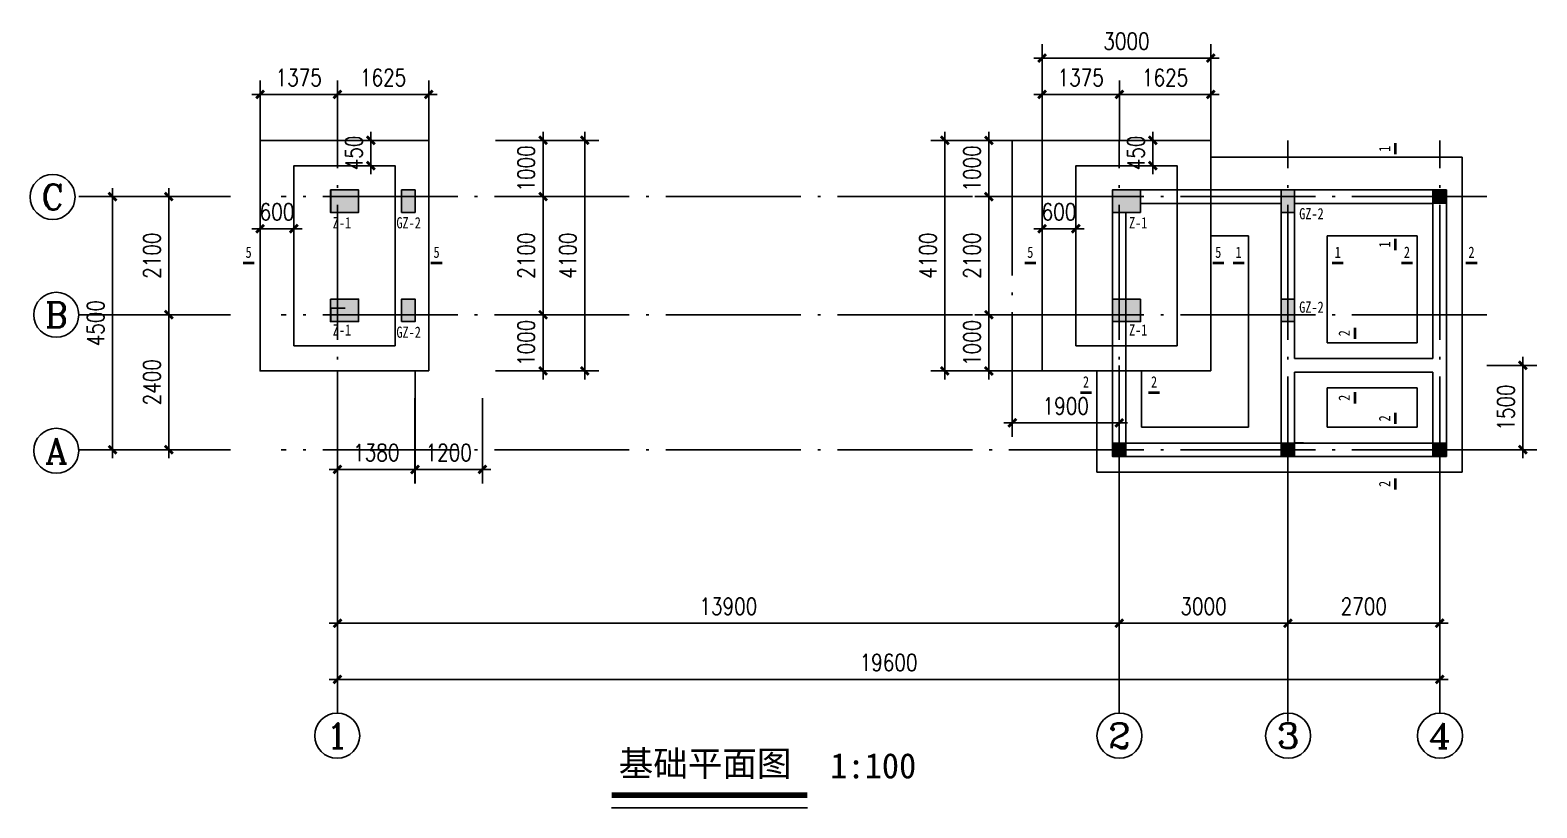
# Model space of a CAD drawing. Extents: x 79352 to 196427, y -253872 to -173208.
# Drawn here: x 79352 to 106144, y -188401 to -174576 of the extents above; entities that cross this region are included whole.
import ezdxf
from ezdxf.enums import TextEntityAlignment as Align

# ---------------------------------------------------------------- set-up
doc = ezdxf.new("R2010")
doc.units = 0
doc.header["$LTSCALE"] = 100
doc.header["$MEASUREMENT"] = 0
doc.header["$PDMODE"] = 34
doc.linetypes.add('ACAD_ISO04W100', pattern=[30.5, 24, -3, 0.5, -3])
doc.layers.get('0').update_dxf_attribs({"color": 1, "linetype": 'CONTINUOUS'})
doc.layers.get('DEFPOINTS').update_dxf_attribs({"linetype": 'CONTINUOUS'})
for name, color, linetype in [('2', 200, 'CONTINUOUS'), ('211', 2, 'CONTINUOUS'), ('A', 43, 'CONTINUOUS'), ('AXIS', 3, 'CONTINUOUS'), ('AXIS_TEXT', 7, 'CONTINUOUS'), ('DOTE', 252, 'ACAD_ISO04W100'), ('PUB_DIM', 9, 'CONTINUOUS'), ('PUB_TEXT', 7, 'CONTINUOUS'), ('WALL', 255, 'CONTINUOUS'), ('WINDOW', 142, 'CONTINUOUS'), ('柱', 2, 'CONTINUOUS')]:
    doc.layers.add(name, color=color, linetype=linetype)
doc.styles.add('COMPLEX', font='COMPLEX')
doc.styles.add('DIM_FONT', font='SIMPLEX', dxfattribs={"width": 0.8})
doc.styles.add('HEI', font='simhei.ttf', dxfattribs={"width": 0.8})
doc.dimstyles.new('DIMB', dxfattribs={"dimtxt": 300, "dimasz": 1, "dimexe": 250, "dimexo": 300, "dimgap": 150, "dimtad": 1, "dimdec": 0, "dimlfac": -1, "dimzin": 0, "dimtxsty": 'DIM_FONT', "dimblk": '_DIMX', "dimblk1": '_DIMX', "dimblk2": '_DIMX', "dimcen": 0.09, "dimse2": 1, "dimclrd": 256, "dimclre": 256, "dimclrt": 256, "dimazin": 3, "dimtfac": 5, "dimtdec": 0, "dimtix": 1, "dimtmove": 0, "dimatfit": 3, "dimtolj": 1, "dimtzin": 0})

# ---------------------------------------------------------------- blocks, each defined once
blk = doc.blocks.new('_AXISO')
blk.add_circle((0, 0), 0.5)
at = {"layer": 'AXIS_TEXT', "style": 'COMPLEX', "width": 1.041667}
blk.add_attdef('A', text='', height=0.56, dxfattribs=at).set_placement((-0.25, -0.28), (0.25, -0.28), align=Align.FIT)
blk = doc.blocks.new('_DIMX')
blk.add_line((-150, 0), (150, 0))
at = {"const_width": 50}
blk.add_lwpolyline([(-70, -70), (70, 70)], dxfattribs=at)
blk = doc.blocks.new('*D84')
at = {"linetype": 'BYBLOCK'}
for p, q in [((82617, -177535), (80567, -177535)), ((80817, -182034), (80817, -177536)), ((82617, -182035), (80567, -182035))]:
    blk.add_line(p, q, dxfattribs=at)
at = {"layer": 'DEFPOINTS', "color": 0, "linetype": 'BYBLOCK'}
for p in [(80817, -177535), (82617, -177535), (82617, -182035)]:
    blk.add_point(p, dxfattribs=at)
at = {"linetype": 'BYBLOCK'}
for p, rotation in [((80817, -177535), 90.00009587517272), ((80817, -182035), 270.0000958751727)]:
    blk.add_blockref('_DIMX', p, dxfattribs=dict(at, rotation=rotation))
at = {"linetype": 'BYBLOCK', "insert": (80517, -179785), "char_height": 300, "attachment_point": 5, "rotation": 90.0001, "style": 'DIM_FONT'}
blk.add_mtext('\\A1;4500', dxfattribs=at)
blk = doc.blocks.new('*D85')
at = {"linetype": 'BYBLOCK'}
for p, q in [((81817, -132742), (81817, -130344)), ((82817, -132743), (81567, -132743))]:
    blk.add_line(p, q, dxfattribs=at)
at = {"layer": 'DEFPOINTS', "color": 0, "linetype": 'BYBLOCK'}
for p in [(81817, -130343), (82817, -130343), (82817, -132743)]:
    blk.add_point(p, dxfattribs=at)
at = {"linetype": 'BYBLOCK'}
for p, rotation in [((81817, -130343), 90.00009340632796), ((81817, -132743), 270.0000934063279)]:
    blk.add_blockref('_DIMX', p, dxfattribs=dict(at, rotation=rotation))
at = {"linetype": 'BYBLOCK', "insert": (81517, -131543), "char_height": 300, "attachment_point": 5, "rotation": 90.0001, "style": 'DIM_FONT'}
blk.add_mtext('\\A1;2400', dxfattribs=at)
blk = doc.blocks.new('*D86')
at = {"linetype": 'BYBLOCK'}
for p, q in [((81817, -130342), (81817, -128244)), ((82817, -130343), (81567, -130343))]:
    blk.add_line(p, q, dxfattribs=at)
at = {"layer": 'DEFPOINTS', "color": 0, "linetype": 'BYBLOCK'}
for p in [(81817, -128243), (82817, -128243), (82817, -130343)]:
    blk.add_point(p, dxfattribs=at)
at = {"linetype": 'BYBLOCK'}
for p, rotation in [((81817, -128243), 90.00009340632776), ((81817, -130343), 270.0000934063278)]:
    blk.add_blockref('_DIMX', p, dxfattribs=dict(at, rotation=rotation))
at = {"linetype": 'BYBLOCK', "insert": (81517, -129293), "char_height": 300, "attachment_point": 5, "rotation": 90.0001, "style": 'DIM_FONT'}
blk.add_mtext('\\A1;2100', dxfattribs=at)
blk = doc.blocks.new('*D87')
at = {"linetype": 'BYBLOCK'}
for p, q in [((104417, -133827), (104417, -136077)), ((104416, -135827), (101718, -135827))]:
    blk.add_line(p, q, dxfattribs=at)
at = {"layer": 'DEFPOINTS', "color": 0, "linetype": 'BYBLOCK'}
for p in [(101717, -133827), (104417, -133827), (101717, -135827)]:
    blk.add_point(p, dxfattribs=at)
at = {"linetype": 'BYBLOCK', "rotation": 180}
blk.add_blockref('_DIMX', (101717, -135827), dxfattribs=at)
at = {"linetype": 'BYBLOCK'}
blk.add_blockref('_DIMX', (104417, -135827), dxfattribs=at)
at = {"linetype": 'BYBLOCK', "insert": (103067, -135527), "char_height": 300, "attachment_point": 5, "style": 'DIM_FONT'}
blk.add_mtext('\\A1;2700', dxfattribs=at)
blk = doc.blocks.new('*D88')
at = {"linetype": 'BYBLOCK'}
for p, q in [((101717, -133827), (101717, -136077)), ((101716, -135827), (98718, -135827))]:
    blk.add_line(p, q, dxfattribs=at)
at = {"layer": 'DEFPOINTS', "color": 0, "linetype": 'BYBLOCK'}
for p in [(98717, -133827), (101717, -133827), (98717, -135827)]:
    blk.add_point(p, dxfattribs=at)
at = {"linetype": 'BYBLOCK', "rotation": 180}
blk.add_blockref('_DIMX', (98717, -135827), dxfattribs=at)
at = {"linetype": 'BYBLOCK'}
blk.add_blockref('_DIMX', (101717, -135827), dxfattribs=at)
at = {"linetype": 'BYBLOCK', "insert": (100217, -135527), "char_height": 300, "attachment_point": 5, "style": 'DIM_FONT'}
blk.add_mtext('\\A1;3000', dxfattribs=at)
blk = doc.blocks.new('*D89')
at = {"linetype": 'BYBLOCK'}
for p, q in [((98717, -133827), (98717, -136077)), ((98716, -135827), (84818, -135827))]:
    blk.add_line(p, q, dxfattribs=at)
at = {"layer": 'DEFPOINTS', "color": 0, "linetype": 'BYBLOCK'}
for p in [(84817, -133827), (98717, -133827), (84817, -135827)]:
    blk.add_point(p, dxfattribs=at)
at = {"linetype": 'BYBLOCK', "rotation": 180}
blk.add_blockref('_DIMX', (84817, -135827), dxfattribs=at)
at = {"linetype": 'BYBLOCK'}
blk.add_blockref('_DIMX', (98717, -135827), dxfattribs=at)
at = {"linetype": 'BYBLOCK', "insert": (91767, -135527), "char_height": 300, "attachment_point": 5, "style": 'DIM_FONT'}
blk.add_mtext('\\A1;13900', dxfattribs=at)
blk = doc.blocks.new('*D90')
at = {"linetype": 'BYBLOCK'}
for p, q in [((84817, -183264), (84817, -186368)), ((104417, -183264), (104417, -186368)), ((104416, -186118), (84818, -186118))]:
    blk.add_line(p, q, dxfattribs=at)
at = {"layer": 'DEFPOINTS', "color": 0, "linetype": 'BYBLOCK'}
for p in [(84817, -183264), (104417, -183264), (84817, -186118)]:
    blk.add_point(p, dxfattribs=at)
at = {"linetype": 'BYBLOCK'}
for p, rotation in [((84817, -186118), 179.9999993645813), ((104417, -186118), 359.9999993645813)]:
    blk.add_blockref('_DIMX', p, dxfattribs=dict(at, rotation=rotation))
at = {"linetype": 'BYBLOCK', "insert": (94617, -185818), "char_height": 300, "attachment_point": 5, "rotation": 360, "style": 'DIM_FONT'}
blk.add_mtext('\\A1;19600', dxfattribs=at)
blk = doc.blocks.new('*D91')
at = {"linetype": 'BYBLOCK'}
for p, q in [((83441, -176535), (83441, -175469)), ((83442, -175719), (84815, -175719))]:
    blk.add_line(p, q, dxfattribs=at)
at = {"layer": 'DEFPOINTS', "color": 0, "linetype": 'BYBLOCK'}
for p in [(84816, -175719), (83441, -176535), (84816, -176536)]:
    blk.add_point(p, dxfattribs=at)
at = {"linetype": 'BYBLOCK', "rotation": 180}
blk.add_blockref('_DIMX', (83441, -175719), dxfattribs=at)
at = {"linetype": 'BYBLOCK'}
blk.add_blockref('_DIMX', (84816, -175719), dxfattribs=at)
at = {"linetype": 'BYBLOCK', "insert": (84128, -175419), "char_height": 300, "attachment_point": 5, "style": 'DIM_FONT'}
blk.add_mtext('\\A1;1375', dxfattribs=at)
blk = doc.blocks.new('*D92')
at = {"linetype": 'BYBLOCK'}
for p, q in [((84816, -176536), (84816, -175469)), ((86441, -176535), (86441, -175469)), ((84817, -175719), (86440, -175719))]:
    blk.add_line(p, q, dxfattribs=at)
at = {"layer": 'DEFPOINTS', "color": 0, "linetype": 'BYBLOCK'}
for p in [(86441, -175719), (84816, -176536), (86441, -176535)]:
    blk.add_point(p, dxfattribs=at)
at = {"linetype": 'BYBLOCK', "rotation": 180}
blk.add_blockref('_DIMX', (84816, -175719), dxfattribs=at)
at = {"linetype": 'BYBLOCK'}
blk.add_blockref('_DIMX', (86441, -175719), dxfattribs=at)
at = {"linetype": 'BYBLOCK', "insert": (85628, -175419), "char_height": 300, "attachment_point": 5, "style": 'DIM_FONT'}
blk.add_mtext('\\A1;1625', dxfattribs=at)
blk = doc.blocks.new('*D93')
at = {"linetype": 'BYBLOCK'}
for p, q in [((86441, -176535), (87539, -176535)), ((87289, -176534), (87289, -176533)), ((87289, -177535), (87289, -176535)), ((86441, -177535), (87539, -177535)), ((87289, -177536), (87289, -177537))]:
    blk.add_line(p, q, dxfattribs=at)
at = {"layer": 'DEFPOINTS', "color": 0, "linetype": 'BYBLOCK'}
for p in [(86441, -176535), (87289, -176535), (86441, -177535)]:
    blk.add_point(p, dxfattribs=at)
at = {"linetype": 'BYBLOCK'}
for p, rotation in [((87289, -176535), 270), ((87289, -177535), 90)]:
    blk.add_blockref('_DIMX', p, dxfattribs=dict(at, rotation=rotation))
at = {"linetype": 'BYBLOCK', "insert": (86989, -177035), "char_height": 300, "attachment_point": 5, "rotation": 90, "style": 'DIM_FONT'}
blk.add_mtext('\\A1;1000', dxfattribs=at)
blk = doc.blocks.new('*D94')
at = {"linetype": 'BYBLOCK'}
for p, q in [((86441, -177535), (87539, -177535)), ((87289, -177536), (87289, -179634)), ((86441, -179635), (87539, -179635))]:
    blk.add_line(p, q, dxfattribs=at)
at = {"layer": 'DEFPOINTS', "color": 0, "linetype": 'BYBLOCK'}
for p in [(86441, -177535), (86441, -179635), (87289, -179635)]:
    blk.add_point(p, dxfattribs=at)
at = {"linetype": 'BYBLOCK'}
for p, rotation in [((87289, -177535), 90), ((87289, -179635), 270)]:
    blk.add_blockref('_DIMX', p, dxfattribs=dict(at, rotation=rotation))
at = {"linetype": 'BYBLOCK', "insert": (86989, -178585), "char_height": 300, "attachment_point": 5, "rotation": 90, "style": 'DIM_FONT'}
blk.add_mtext('\\A1;2100', dxfattribs=at)
blk = doc.blocks.new('*D95')
at = {"linetype": 'BYBLOCK'}
for p, q in [((86441, -179635), (87539, -179635)), ((87289, -179634), (87289, -179633)), ((87289, -179635), (87289, -180635)), ((86441, -180635), (87539, -180635)), ((87289, -180636), (87289, -180637))]:
    blk.add_line(p, q, dxfattribs=at)
at = {"layer": 'DEFPOINTS', "color": 0, "linetype": 'BYBLOCK'}
for p in [(86441, -179635), (86441, -180635), (87289, -180635)]:
    blk.add_point(p, dxfattribs=at)
at = {"linetype": 'BYBLOCK'}
for p, rotation in [((87289, -179635), 270), ((87289, -180635), 90)]:
    blk.add_blockref('_DIMX', p, dxfattribs=dict(at, rotation=rotation))
at = {"linetype": 'BYBLOCK', "insert": (86989, -180135), "char_height": 300, "attachment_point": 5, "rotation": 90, "style": 'DIM_FONT'}
blk.add_mtext('\\A1;1000', dxfattribs=at)
blk = doc.blocks.new('*D96')
at = {"linetype": 'BYBLOCK'}
for p, q in [((86441, -176535), (88280, -176535)), ((88030, -180634), (88030, -176536)), ((86441, -180635), (88280, -180635))]:
    blk.add_line(p, q, dxfattribs=at)
at = {"layer": 'DEFPOINTS', "color": 0, "linetype": 'BYBLOCK'}
for p in [(86441, -176535), (88030, -176535), (86441, -180635)]:
    blk.add_point(p, dxfattribs=at)
at = {"linetype": 'BYBLOCK'}
for p, rotation in [((88030, -176535), 90), ((88030, -180635), 270)]:
    blk.add_blockref('_DIMX', p, dxfattribs=dict(at, rotation=rotation))
at = {"linetype": 'BYBLOCK', "insert": (87730, -178585), "char_height": 300, "attachment_point": 5, "rotation": 90, "style": 'DIM_FONT'}
blk.add_mtext('\\A1;4100', dxfattribs=at)
blk = doc.blocks.new('*D97')
at = {"linetype": 'BYBLOCK'}
for p, q in [((83441, -176535), (83441, -175469)), ((83442, -175719), (84815, -175719))]:
    blk.add_line(p, q, dxfattribs=at)
at = {"layer": 'DEFPOINTS', "color": 0, "linetype": 'BYBLOCK'}
for p in [(84816, -175719), (83441, -176535), (84816, -176536)]:
    blk.add_point(p, dxfattribs=at)
at = {"linetype": 'BYBLOCK', "rotation": 180}
blk.add_blockref('_DIMX', (83441, -175719), dxfattribs=at)
at = {"linetype": 'BYBLOCK'}
blk.add_blockref('_DIMX', (84816, -175719), dxfattribs=at)
at = {"linetype": 'BYBLOCK', "insert": (84128, -175419), "char_height": 300, "attachment_point": 5, "style": 'DIM_FONT'}
blk.add_mtext('\\A1;1375', dxfattribs=at)
blk = doc.blocks.new('*D98')
at = {"linetype": 'BYBLOCK'}
for p, q in [((84816, -176536), (84816, -175469)), ((86441, -176535), (86441, -175469)), ((84817, -175719), (86440, -175719))]:
    blk.add_line(p, q, dxfattribs=at)
at = {"layer": 'DEFPOINTS', "color": 0, "linetype": 'BYBLOCK'}
for p in [(86441, -175719), (84816, -176536), (86441, -176535)]:
    blk.add_point(p, dxfattribs=at)
at = {"linetype": 'BYBLOCK', "rotation": 180}
blk.add_blockref('_DIMX', (84816, -175719), dxfattribs=at)
at = {"linetype": 'BYBLOCK'}
blk.add_blockref('_DIMX', (86441, -175719), dxfattribs=at)
at = {"linetype": 'BYBLOCK', "insert": (85628, -175419), "char_height": 300, "attachment_point": 5, "style": 'DIM_FONT'}
blk.add_mtext('\\A1;1625', dxfattribs=at)
blk = doc.blocks.new('*D99')
at = {"linetype": 'BYBLOCK'}
for p, q in [((97347, -176535), (96150, -176535)), ((96400, -176534), (96400, -176533)), ((96400, -176535), (96400, -177535)), ((97347, -177535), (96150, -177535)), ((96400, -177536), (96400, -177537))]:
    blk.add_line(p, q, dxfattribs=at)
at = {"layer": 'DEFPOINTS', "color": 0, "linetype": 'BYBLOCK'}
for p in [(97347, -176535), (96400, -177535), (97347, -177535)]:
    blk.add_point(p, dxfattribs=at)
at = {"linetype": 'BYBLOCK'}
for p, rotation in [((96400, -176535), 270), ((96400, -177535), 90)]:
    blk.add_blockref('_DIMX', p, dxfattribs=dict(at, rotation=rotation))
at = {"linetype": 'BYBLOCK', "insert": (96100, -177035), "char_height": 300, "attachment_point": 5, "rotation": 90, "style": 'DIM_FONT'}
blk.add_mtext('\\A1;1000', dxfattribs=at)
blk = doc.blocks.new('*D100')
at = {"linetype": 'BYBLOCK'}
for p, q in [((97347, -177535), (96150, -177535)), ((96400, -177536), (96400, -179634)), ((97347, -179635), (96150, -179635))]:
    blk.add_line(p, q, dxfattribs=at)
at = {"layer": 'DEFPOINTS', "color": 0, "linetype": 'BYBLOCK'}
for p in [(97347, -177535), (96400, -179635), (97347, -179635)]:
    blk.add_point(p, dxfattribs=at)
at = {"linetype": 'BYBLOCK'}
for p, rotation in [((96400, -177535), 90), ((96400, -179635), 270)]:
    blk.add_blockref('_DIMX', p, dxfattribs=dict(at, rotation=rotation))
at = {"linetype": 'BYBLOCK', "insert": (96100, -178585), "char_height": 300, "attachment_point": 5, "rotation": 90, "style": 'DIM_FONT'}
blk.add_mtext('\\A1;2100', dxfattribs=at)
blk = doc.blocks.new('*D101')
at = {"linetype": 'BYBLOCK'}
for p, q in [((97347, -179635), (96150, -179635)), ((96400, -179634), (96400, -179633)), ((96400, -179635), (96400, -180635)), ((97347, -180635), (96150, -180635)), ((96400, -180636), (96400, -180637))]:
    blk.add_line(p, q, dxfattribs=at)
at = {"layer": 'DEFPOINTS', "color": 0, "linetype": 'BYBLOCK'}
for p in [(97347, -179635), (96400, -180635), (97347, -180635)]:
    blk.add_point(p, dxfattribs=at)
at = {"linetype": 'BYBLOCK'}
for p, rotation in [((96400, -179635), 270), ((96400, -180635), 90)]:
    blk.add_blockref('_DIMX', p, dxfattribs=dict(at, rotation=rotation))
at = {"linetype": 'BYBLOCK', "insert": (96100, -180135), "char_height": 300, "attachment_point": 5, "rotation": 90, "style": 'DIM_FONT'}
blk.add_mtext('\\A1;1000', dxfattribs=at)
blk = doc.blocks.new('*D102')
at = {"linetype": 'BYBLOCK'}
for p, q in [((97347, -176535), (95366, -176535)), ((95616, -176536), (95616, -180634)), ((97347, -180635), (95366, -180635))]:
    blk.add_line(p, q, dxfattribs=at)
at = {"layer": 'DEFPOINTS', "color": 0, "linetype": 'BYBLOCK'}
for p in [(97347, -176535), (95616, -180635), (97347, -180635)]:
    blk.add_point(p, dxfattribs=at)
at = {"linetype": 'BYBLOCK'}
for p, rotation in [((95616, -176535), 90), ((95616, -180635), 270)]:
    blk.add_blockref('_DIMX', p, dxfattribs=dict(at, rotation=rotation))
at = {"linetype": 'BYBLOCK', "insert": (95316, -178585), "char_height": 300, "attachment_point": 5, "rotation": 90, "style": 'DIM_FONT'}
blk.add_mtext('\\A1;4100', dxfattribs=at)
blk = doc.blocks.new('*D103')
at = {"linetype": 'BYBLOCK'}
for p, q in [((84817, -180635), (84817, -182636)), ((86197, -180635), (86197, -182636)), ((86196, -182386), (84818, -182386))]:
    blk.add_line(p, q, dxfattribs=at)
at = {"layer": 'DEFPOINTS', "color": 0, "linetype": 'BYBLOCK'}
for p in [(84817, -180635), (86197, -180635), (84817, -182386)]:
    blk.add_point(p, dxfattribs=at)
at = {"linetype": 'BYBLOCK', "rotation": 180}
blk.add_blockref('_DIMX', (84817, -182386), dxfattribs=at)
at = {"linetype": 'BYBLOCK'}
blk.add_blockref('_DIMX', (86197, -182386), dxfattribs=at)
at = {"linetype": 'BYBLOCK', "insert": (85507, -182086), "char_height": 300, "attachment_point": 5, "style": 'DIM_FONT'}
blk.add_mtext('\\A1;1380', dxfattribs=at)
blk = doc.blocks.new('*D104')
at = {"linetype": 'BYBLOCK'}
for p, q in [((86197, -179755), (86197, -181272)), ((87397, -179755), (87397, -181272)), ((86198, -181022), (87396, -181022))]:
    blk.add_line(p, q, dxfattribs=at)
at = {"layer": 'DEFPOINTS', "color": 0, "linetype": 'BYBLOCK'}
for p in [(86197, -179755), (87397, -179755), (87397, -181022)]:
    blk.add_point(p, dxfattribs=at)
at = {"linetype": 'BYBLOCK', "rotation": 180}
blk.add_blockref('_DIMX', (86197, -181022), dxfattribs=at)
at = {"linetype": 'BYBLOCK'}
blk.add_blockref('_DIMX', (87397, -181022), dxfattribs=at)
at = {"linetype": 'BYBLOCK', "insert": (86797, -180722), "char_height": 300, "attachment_point": 5, "style": 'DIM_FONT'}
blk.add_mtext('\\A1;1200', dxfattribs=at)
blk = doc.blocks.new('*D106')
at = {"linetype": 'BYBLOCK'}
for p, q in [((96817, -180535), (96817, -181807)), ((98717, -180535), (98717, -181807)), ((98716, -181557), (96818, -181557))]:
    blk.add_line(p, q, dxfattribs=at)
at = {"layer": 'DEFPOINTS', "color": 0, "linetype": 'BYBLOCK'}
for p in [(96817, -180535), (98717, -180535), (96817, -181557)]:
    blk.add_point(p, dxfattribs=at)
at = {"linetype": 'BYBLOCK', "rotation": 180}
blk.add_blockref('_DIMX', (96817, -181557), dxfattribs=at)
at = {"linetype": 'BYBLOCK'}
blk.add_blockref('_DIMX', (98717, -181557), dxfattribs=at)
at = {"linetype": 'BYBLOCK', "insert": (97767, -181257), "char_height": 300, "attachment_point": 5, "style": 'DIM_FONT'}
blk.add_mtext('\\A1;1900', dxfattribs=at)
blk = doc.blocks.new('*D107')
at = {"linetype": 'BYBLOCK'}
for p, q in [((105256, -180535), (106144, -180535)), ((105894, -182034), (105894, -180536)), ((105256, -182035), (106144, -182035))]:
    blk.add_line(p, q, dxfattribs=at)
at = {"layer": 'DEFPOINTS', "color": 0, "linetype": 'BYBLOCK'}
for p in [(105256, -180535), (105894, -180535), (105256, -182035)]:
    blk.add_point(p, dxfattribs=at)
at = {"linetype": 'BYBLOCK'}
for p, rotation in [((105894, -180535), 90), ((105894, -182035), 270)]:
    blk.add_blockref('_DIMX', p, dxfattribs=dict(at, rotation=rotation))
at = {"linetype": 'BYBLOCK', "insert": (105594, -181285), "char_height": 300, "attachment_point": 5, "rotation": 90, "style": 'DIM_FONT'}
blk.add_mtext('\\A1;1500', dxfattribs=at)
blk = doc.blocks.new('*D134')
at = {"linetype": 'BYBLOCK'}
for p, q in [((99315, -176534), (99315, -176533)), ((99315, -176985), (99315, -176535)), ((99747, -176985), (99065, -176985)), ((99315, -176986), (99315, -176987))]:
    blk.add_line(p, q, dxfattribs=at)
at = {"layer": 'DEFPOINTS', "color": 0, "linetype": 'BYBLOCK'}
for p in [(99315, -176535), (99747, -176535), (99747, -176985)]:
    blk.add_point(p, dxfattribs=at)
at = {"linetype": 'BYBLOCK'}
for p, rotation in [((99315, -176535), 270), ((99315, -176985), 90)]:
    blk.add_blockref('_DIMX', p, dxfattribs=dict(at, rotation=rotation))
at = {"linetype": 'BYBLOCK', "insert": (99015, -176760), "char_height": 300, "attachment_point": 5, "rotation": 90, "style": 'DIM_FONT'}
blk.add_mtext('\\A1;450', dxfattribs=at)
blk = doc.blocks.new('*D135')
at = {"linetype": 'BYBLOCK'}
for p, q in [((97947, -176985), (97947, -178356)), ((97346, -178106), (97345, -178106)), ((97947, -178106), (97347, -178106)), ((97948, -178106), (97949, -178106))]:
    blk.add_line(p, q, dxfattribs=at)
at = {"layer": 'DEFPOINTS', "color": 0, "linetype": 'BYBLOCK'}
for p in [(97347, -176985), (97947, -176985), (97347, -178106)]:
    blk.add_point(p, dxfattribs=at)
at = {"linetype": 'BYBLOCK'}
blk.add_blockref('_DIMX', (97347, -178106), dxfattribs=at)
at = {"linetype": 'BYBLOCK', "rotation": 180}
blk.add_blockref('_DIMX', (97947, -178106), dxfattribs=at)
at = {"linetype": 'BYBLOCK', "insert": (97647, -177806), "char_height": 300, "attachment_point": 5, "style": 'DIM_FONT'}
blk.add_mtext('\\A1;600', dxfattribs=at)
blk = doc.blocks.new('*D136')
at = {"linetype": 'BYBLOCK'}
for p, q in [((99315, -176534), (99315, -176533)), ((99315, -176985), (99315, -176535)), ((99747, -176985), (99065, -176985)), ((99315, -176986), (99315, -176987))]:
    blk.add_line(p, q, dxfattribs=at)
at = {"layer": 'DEFPOINTS', "color": 0, "linetype": 'BYBLOCK'}
for p in [(99315, -176535), (99747, -176535), (99747, -176985)]:
    blk.add_point(p, dxfattribs=at)
at = {"linetype": 'BYBLOCK'}
for p, rotation in [((99315, -176535), 270), ((99315, -176985), 90)]:
    blk.add_blockref('_DIMX', p, dxfattribs=dict(at, rotation=rotation))
at = {"linetype": 'BYBLOCK', "insert": (99015, -176760), "char_height": 300, "attachment_point": 5, "rotation": 90, "style": 'DIM_FONT'}
blk.add_mtext('\\A1;450', dxfattribs=at)
blk = doc.blocks.new('*D137')
at = {"linetype": 'BYBLOCK'}
for p, q in [((97947, -176985), (97947, -178356)), ((97346, -178106), (97345, -178106)), ((97947, -178106), (97347, -178106)), ((97948, -178106), (97949, -178106))]:
    blk.add_line(p, q, dxfattribs=at)
at = {"layer": 'DEFPOINTS', "color": 0, "linetype": 'BYBLOCK'}
for p in [(97347, -176985), (97947, -176985), (97347, -178106)]:
    blk.add_point(p, dxfattribs=at)
at = {"linetype": 'BYBLOCK'}
blk.add_blockref('_DIMX', (97347, -178106), dxfattribs=at)
at = {"linetype": 'BYBLOCK', "rotation": 180}
blk.add_blockref('_DIMX', (97947, -178106), dxfattribs=at)
at = {"linetype": 'BYBLOCK', "insert": (97647, -177806), "char_height": 300, "attachment_point": 5, "style": 'DIM_FONT'}
blk.add_mtext('\\A1;600', dxfattribs=at)
blk = doc.blocks.new('*D138')
at = {"linetype": 'BYBLOCK'}
for p, q in [((97347, -176535), (97347, -174822)), ((100347, -176535), (100347, -174822)), ((97348, -175072), (100346, -175072))]:
    blk.add_line(p, q, dxfattribs=at)
at = {"layer": 'DEFPOINTS', "color": 0, "linetype": 'BYBLOCK'}
for p in [(100347, -175072), (97347, -176535), (100347, -176535)]:
    blk.add_point(p, dxfattribs=at)
at = {"linetype": 'BYBLOCK', "rotation": 180}
blk.add_blockref('_DIMX', (97347, -175072), dxfattribs=at)
at = {"linetype": 'BYBLOCK'}
blk.add_blockref('_DIMX', (100347, -175072), dxfattribs=at)
at = {"linetype": 'BYBLOCK', "insert": (98847, -174772), "char_height": 300, "attachment_point": 5, "style": 'DIM_FONT'}
blk.add_mtext('\\A1;3000', dxfattribs=at)

msp = doc.modelspace()

# ---------------------------------------------------------------- linework, layer by layer
at = {"layer": '2'}
for points in [[(85191.1, -177815.4), (84691.1, -177815.4), (85191.1, -177415.4), (84691.1, -177415.4)], [(85957.1, -177415.4), (86197.1, -177415.4), (85957.1, -177815.4), (86197.1, -177815.4)], [(99096.8, -177815.4), (98596.8, -177815.4), (99096.8, -177415.4), (98596.8, -177415.4)], [(101836.6, -177814.5), (101596.6, -177814.5), (101836.6, -177414.5), (101596.6, -177414.5)], [(104296.8, -177415.4), (104536.8, -177415.4), (104296.8, -177654.9), (104536.8, -177654.9)], [(85191.1, -179755.4), (84691.1, -179755.4), (85191.1, -179355.4), (84691.1, -179355.4)], [(85957.1, -179355.4), (86197.1, -179355.4), (85957.1, -179755.4), (86197.1, -179755.4)], [(99096.6, -179755.4), (98596.6, -179755.4), (99096.6, -179355.4), (98596.6, -179355.4)], [(101836.6, -179755.4), (101596.6, -179755.4), (101836.6, -179355.4), (101596.6, -179355.4)], [(98596.8, -181915.5), (98836.8, -181915.5), (98596.8, -182155), (98836.8, -182155)], [(101596.6, -181915.5), (101836.6, -181915.5), (101596.6, -182155), (101836.6, -182155)], [(104296.8, -181915.5), (104536.8, -181915.5), (104296.8, -182155), (104536.8, -182155)]]:
    msp.add_solid(points, dxfattribs=at)
at = {"layer": 'DOTE'}
for p, q in [((84816.8, -183131.5), (84816.8, -176536.3)), ((96816.4, -176537.2), (96816.8, -181252.9)), ((98716.8, -183131.5), (98716.8, -176536.3)), ((101716.8, -183131.5), (101716.8, -176535.4)), ((104416.8, -183131.5), (104416.8, -176535.4)), ((105256.1, -177535), (83817, -177535)), ((105256.1, -179635), (83817, -179635)), ((105256.1, -182035), (83817, -182035))]:
    msp.add_line(p, q, dxfattribs=at)
at = {"layer": 'PUB_DIM'}
for p, q in [((80217, -177535.4), (82917, -177535.4)), ((80217, -179635.4), (82917, -179635.4)), ((80216.7, -182035.5), (82916.8, -182035.5)), ((84816.8, -186718.5), (84816.8, -183118.5)), ((98716.8, -186718.5), (98716.8, -183118.5)), ((104416.8, -186718.5), (104416.8, -183118.5)), ((101716.8, -186864.1), (101716.8, -183264.1))]:
    msp.add_line(p, q, dxfattribs=at)
at = {"layer": 'PUB_TEXT', "const_width": 105}
msp.add_lwpolyline([(89691.7, -188176.3), (93172.2, -188176.3)], dxfattribs=at)
at = {"layer": 'PUB_TEXT'}
msp.add_lwpolyline([(89691.7, -188401.3), (93172.2, -188401.3)], dxfattribs=at)
at = {"layer": 'WALL'}
for p, q in [((84697.1, -177815.4), (84697.1, -177415.4)), ((98596.8, -177815.4), (98596.8, -177415.4)), ((98596.8, -177415.4), (101196.8, -177415.4)), ((101196.8, -177415.4), (103666.7, -177415.4)), ((103666.7, -177415.4), (104536.8, -177415.4)), ((104536.8, -182155), (104536.8, -177415.4)), ((98596.8, -177815.4), (98836.8, -177815.4)), ((101196.8, -177655.4), (99096.8, -177655.4)), ((101596.6, -177655.4), (101196.8, -177655.4)), ((101596.6, -177655.4), (101596.6, -181915.5)), ((101836.6, -177655.4), (103666.7, -177655.4)), ((101836.6, -177655.4), (101836.6, -180415)), ((103666.7, -177655.4), (104296.8, -177655.4)), ((104296.8, -180415), (104296.8, -177655.4)), ((86197.1, -179355.4), (86197.1, -179515.4)), ((98596.8, -179755.4), (98596.8, -179355.4)), ((98596.8, -179355.4), (98836.8, -179355.4)), ((98836.8, -179755.4), (98836.8, -179355.4)), ((84697.1, -179755.4), (84697.1, -179515.4)), ((84951.1, -179515.4), (84697.1, -179515.4)), ((98596.8, -182154.5), (98596.6, -179755.4)), ((98596.8, -182155), (98596.6, -179755.4)), ((98596.8, -179755.4), (98836.8, -179755.4)), ((98836.8, -181915.5), (98836.6, -179755.4)), ((98836.6, -179755.4), (98836.8, -181915.5)), ((104296.8, -180415), (101836.6, -180415)), ((101836.6, -180655), (104296.8, -180655)), ((101836.6, -180655), (101836.6, -181794.5)), ((104296.8, -181915.5), (104296.8, -180655)), ((104296.8, -181915.5), (98836.8, -181915.5)), ((101836.6, -181794.5), (101836.6, -181914.5)), ((101996.6, -181914.5), (101836.6, -181914.5)), ((104536.8, -181794.5), (104536.8, -181914.5)), ((104536.8, -182155), (98596.8, -182155))]:
    msp.add_line(p, q, dxfattribs=at)
at = {"layer": 'WINDOW'}
msp.add_line((103216.8, -180655.6), (104216.8, -180655), dxfattribs=at)
at = {"layer": '柱'}
for p, q in [((104816.8, -176835), (100346.6, -176835)), ((104816.8, -182435), (104816.8, -176835)), ((98596.6, -179355.4), (98596.6, -177815.4)), ((98836.8, -177815.4), (98836.8, -179355.4)), ((101016.8, -178235), (100346.6, -178235)), ((101016.8, -181635), (101016.8, -178235)), ((104016.8, -178235), (102416.8, -178235)), ((102416.8, -180135), (102416.8, -178235)), ((104016.8, -180135), (104016.8, -178235)), ((104016.8, -180135), (102416.8, -180135)), ((98316.8, -182435), (98316.8, -180635)), ((99116.8, -181635), (99116.8, -180635)), ((102416.8, -181635), (102416.8, -180935)), ((104016.8, -180935), (102416.8, -180935)), ((104016.8, -181635), (104016.8, -180935)), ((101016.8, -181635), (99116.8, -181635)), ((102416.8, -181635), (104016.8, -181635)), ((104816.8, -182435), (98316.8, -182435))]:
    msp.add_line(p, q, dxfattribs=at)
for points in [[(86441.1, -180635), (86441.1, -176535), (83441.1, -176535), (83441.1, -180635)], [(100346.6, -180635), (100346.6, -176535), (97346.6, -176535), (97346.6, -180635)], [(85841.1, -180185), (85841.1, -176985), (84041.1, -176985), (84041.1, -180185)], [(99746.6, -180185), (99746.6, -176985), (97946.6, -176985), (97946.6, -180185)], [(84691.1, -177415.4), (85191.1, -177415.4), (85191.1, -177815.4), (84691.1, -177815.4)], [(85957.1, -177815.4), (86197.1, -177815.4), (86197.1, -177415.4), (85957.1, -177415.4)], [(99096.8, -177815.4), (98596.8, -177815.4), (98596.8, -177415.4), (99096.8, -177415.4)], [(101836.6, -177814.5), (101596.6, -177814.5), (101596.6, -177415.4), (101836.6, -177415.4)], [(104536.8, -177415.4), (104296.8, -177415.4), (104296.8, -177654.4), (104536.8, -177654.4)], [(84691.1, -179355.4), (85191.1, -179355.4), (85191.1, -179755.4), (84691.1, -179755.4)], [(85957.1, -179755.4), (86197.1, -179755.4), (86197.1, -179355.4), (85957.1, -179355.4)], [(99096.6, -179355.4), (98596.6, -179355.4), (98596.6, -179755.4), (99096.6, -179755.4)], [(101836.6, -179755.4), (101596.6, -179755.4), (101596.6, -179356.3), (101836.6, -179356.3)], [(98836.8, -181915.5), (98596.8, -181915.5), (98596.8, -182154.5), (98836.8, -182154.5)], [(101836.6, -181915.5), (101596.6, -181915.5), (101596.6, -182154.5), (101836.6, -182154.5)], [(104536.8, -181915.5), (104296.8, -181915.5), (104296.8, -182154.5), (104536.8, -182154.5)]]:
    msp.add_lwpolyline(points, close=True, dxfattribs=at)
at = {"layer": '柱', "const_width": 45}
for points in [[(103627.6, -176582), (103627.6, -176785.8)], [(103627.6, -178284.7), (103627.6, -178488.6)], [(83338.4, -178715.2), (83134.5, -178715.2)], [(86680.5, -178715.2), (86476.6, -178715.2)], [(97238.4, -178715.2), (97034.5, -178715.2)], [(100580.5, -178715.2), (100376.6, -178715.2)], [(100943.4, -178715.2), (100739.5, -178715.2)], [(102705.5, -178715.2), (102501.6, -178715.2)], [(103935.7, -178715.2), (103731.8, -178715.2)], [(105083.5, -178715.2), (104879.6, -178715.2)], [(102909.9, -179862.3), (102909.9, -180066.2)], [(98228.3, -181020), (98024.5, -181020)], [(99438.8, -181020), (99234.9, -181020)], [(102909.9, -181010.1), (102909.9, -181213.9)], [(103627.6, -181375.9), (103627.6, -181579.8)], [(103627.6, -182541.2), (103627.6, -182745.1)]]:
    msp.add_lwpolyline(points, dxfattribs=at)

# ---------------------------------------------------------------- block references
at = {"layer": 'AXIS'}
ref = msp.add_blockref('_AXISO', (84811.7, -187118.5), dxfattribs=dict(at, xscale=800, yscale=800, zscale=800, rotation=180))
ref.add_attrib('A', '1', dxfattribs={"layer": 'AXIS_TEXT', "height": 448, "style": 'COMPLEX', "width": 2.083333}).set_placement((84611.7, -187342.5), (85011.7, -187342.5), align=Align.FIT)
ref = msp.add_blockref('_AXISO', (98721.7, -187118.5), dxfattribs=dict(at, xscale=800, yscale=800, zscale=800, rotation=180))
ref.add_attrib('A', '2', dxfattribs={"layer": 'AXIS_TEXT', "height": 448, "style": 'COMPLEX', "width": 1.339286}).set_placement((98521.7, -187342.5), (98921.7, -187342.5), align=Align.FIT)
ref = msp.add_blockref('_AXISO', (101721.7, -187118.5), dxfattribs=dict(at, xscale=800, yscale=800, zscale=800, rotation=180))
ref.add_attrib('A', '3', dxfattribs={"layer": 'AXIS_TEXT', "height": 448, "style": 'COMPLEX', "width": 1.339286}).set_placement((101521.7, -187342.5), (101921.7, -187342.5), align=Align.FIT)
ref = msp.add_blockref('_AXISO', (104421.7, -187118.5), dxfattribs=dict(at, xscale=800, yscale=800, zscale=800, rotation=180))
ref.add_attrib('A', '4', dxfattribs={"layer": 'AXIS_TEXT', "height": 448, "style": 'COMPLEX', "width": 1.171875}).set_placement((104221.7, -187342.5), (104621.7, -187342.5), align=Align.FIT)
at = {"layer": 'PUB_DIM'}
ref = msp.add_blockref('_AXISO', (79751.5, -177541.2), dxfattribs=dict(at, xscale=800, yscale=800, zscale=800, rotation=180))
ref.add_attrib('A', 'C', dxfattribs={"layer": 'AXIS_TEXT', "height": 448, "style": 'COMPLEX', "width": 1.25}).set_placement((79551.5, -177765.2), (79951.5, -177765.2), align=Align.FIT)
ref = msp.add_blockref('_AXISO', (79816.4, -179635.4), dxfattribs=dict(at, xscale=800, yscale=800, zscale=800, rotation=180))
ref.add_attrib('A', 'B', dxfattribs={"layer": 'AXIS_TEXT', "height": 448, "style": 'COMPLEX', "width": 1.102941}).set_placement((79616.4, -179859.4), (80016.4, -179859.4), align=Align.FIT)
ref = msp.add_blockref('_AXISO', (79816.4, -182053), dxfattribs=dict(at, xscale=800, yscale=800, zscale=800, rotation=180))
ref.add_attrib('A', 'A', dxfattribs={"layer": 'AXIS_TEXT', "height": 448, "style": 'COMPLEX', "width": 1.041667}).set_placement((79616.4, -182277), (80016.4, -182277), align=Align.FIT)

# ---------------------------------------------------------------- texts
at = {"layer": '211', "width": 0.8}
for s, p in [('1', (103536.1, -176737.9)), ('1', (103536.1, -178440.7)), ('2', (102818.4, -180018.3)), ('2', (102818.4, -181166)), ('2', (103536.1, -181531.9)), ('2', (103536.1, -182697.2))]:
    msp.add_text(s, height=200, rotation=90, dxfattribs=at).set_placement(p)
for s, p in [('Z-1', (84732.7, -178099.8)), ('GZ-2', (85864.3, -178099.8)), ('Z-1', (98892.5, -178099.8)), ('GZ-2', (101918.4, -177938.3)), ('5', (83182.4, -178623.7)), ('5', (86524.5, -178623.7)), ('5', (97082.4, -178623.7)), ('5', (100424.5, -178623.7)), ('1', (100787.4, -178623.7)), ('1', (102549.5, -178623.7)), ('2', (103779.8, -178623.7)), ('2', (104927.5, -178623.7)), ('GZ-2', (101918.4, -179599.4)), ('Z-1', (84732.7, -180006.2)), ('GZ-2', (85864.3, -180045.1)), ('Z-1', (98892.5, -180006.2)), ('2', (98072.4, -180928.5)), ('2', (99282.8, -180928.5))]:
    msp.add_text(s, height=200, dxfattribs=at).set_placement(p)
at = {"layer": 'A', "style": 'HEI'}
for s, p in [('基础平面图', (89819, -187837.1)), ('1:100', (93578.4, -187877.5))]:
    msp.add_text(s, height=450, dxfattribs=at).set_placement(p)

# ---------------------------------------------------------------- dimensions: what is measured, and where the dimension line sits
at = {"layer": 'PUB_DIM'}
for base, p1, p2, override, picture, middle in [((100346.6, -175072.4), (97346.6, -176535), (100346.6, -176535), {"dimexo": 0, "dimblk1": '_DIMX', "dimblk2": '_DIMX', "dimsah": 1, "dimse2": 0}, '*D138', (98846.6, -174772.4)), ((84815.8, -175718.6), (83441.1, -176535), (84815.8, -176536.3), {"dimexo": 0, "dimblk1": '_DIMX', "dimblk2": '_DIMX', "dimsah": 1}, '*D91', (84128.4, -175418.6)), ((86441.1, -175718.6), (84815.8, -176536.3), (86441.1, -176535), {"dimexo": 0, "dimblk1": '_DIMX', "dimblk2": '_DIMX', "dimsah": 1, "dimse2": 0}, '*D92', (85628.4, -175418.6)), ((97346.6, -178105.7), (97946.6, -176985), (97346.6, -176985), {"dimexo": 0, "dimblk1": '_DIMX', "dimblk2": '_DIMX', "dimsah": 1}, '*D135', (97646.6, -177805.7)), ((96816.7, -181556.6), (98716.8, -180535), (96816.7, -180535), {"dimexo": 0, "dimblk1": '_DIMX', "dimblk2": '_DIMX', "dimsah": 1, "dimse2": 0}, '*D106', (97766.8, -181256.6)), ((84816.8, -182385.8), (86197.1, -180635), (84816.8, -180635), {"dimexo": 0, "dimblk1": '_DIMX', "dimblk2": '_DIMX', "dimsah": 1, "dimse2": 0}, '*D103', (85506.9, -182085.8))]:
    dim = msp.add_linear_dim(base=base, p1=p1, p2=p2, dimstyle='DIMB', override=override, dxfattribs=at)
    dim.commit()
    dim.dimension.update_dxf_attribs({"geometry": picture, "text_midpoint": middle})
for base, p1, p2, override, picture, middle, set_off in [((98721.3, -175718.6), (97346.6, -176535), (98721.3, -176536.3), {"dimexo": 0, "dimblk1": '_DIMX', "dimblk2": '_DIMX', "dimsah": 1}, '*D97', (98033.9, -175418.6), (13905.5, 0)), ((100346.6, -175718.6), (98721.3, -176536.3), (100346.6, -176535), {"dimexo": 0, "dimblk1": '_DIMX', "dimblk2": '_DIMX', "dimsah": 1, "dimse2": 0}, '*D98', (99533.9, -175418.6), (13905.5, 0)), ((83441.1, -178105.7), (84041.1, -176985), (83441.1, -176985), {"dimexo": 0, "dimblk1": '_DIMX', "dimblk2": '_DIMX', "dimsah": 1}, '*D137', (83741.1, -177805.7), (-13905.5, 0)), ((87394.5913, -182385.7554), (86195.0707, -181119.0207), (87394.5913, -181119.0206), {"dimexo": 0, "dimblk1": '_DIMX', "dimblk2": '_DIMX', "dimsah": 1, "dimse2": 0}, '*D104', (86794.831, -182085.7554), (-2.0007, -1363.649))]:
    dim = msp.add_linear_dim(base=base, p1=p1, p2=p2, dimstyle='DIMB', override=override, dxfattribs=at)
    dim.commit()
    dim.dimension.update_dxf_attribs({"geometry": picture, "text_midpoint": middle, "insert": set_off})
for base, p1, p2, angle, override, picture, middle, set_off in [((85409.4, -176535), (85841.1, -176985), (85841.1, -176535), 90, {"dimexo": 0, "dimblk1": '_DIMX', "dimblk2": '_DIMX', "dimsah": 1}, '*D136', (85109.4, -176760), (-13905.5, 0)), ((88472.7, -176535), (87624.9, -177535), (87624.9, -176535), 90, {"dimexo": 0, "dimblk1": '_DIMX', "dimblk2": '_DIMX', "dimsah": 1, "dimse2": 0}, '*D93', (88172.7, -177035), (1183.8, 0)), ((89213.7, -176535), (87624.9, -180635), (87624.9, -176535), 90, {"dimexo": 0, "dimblk1": '_DIMX', "dimblk2": '_DIMX', "dimsah": 1, "dimse2": 0}, '*D96', (88913.7, -178585), (1183.8, 0)), ((88472.7, -179635), (87624.9, -177535), (87624.9, -179635), 90, {"dimexo": 0, "dimblk1": '_DIMX', "dimblk2": '_DIMX', "dimsah": 1, "dimse2": 0}, '*D94', (88172.7, -178585), (1183.8, 0)), ((88472.7, -180635), (87624.9, -179635), (87624.9, -180635), 90, {"dimexo": 0, "dimblk1": '_DIMX', "dimblk2": '_DIMX', "dimsah": 1, "dimse2": 0}, '*D95', (88172.7, -180135), (1183.8, 0)), ((84816.8, -185118.5), (98716.8, -183118.5), (84816.8, -183118.5), 180, {"dimexo": 0, "dimblk1": '_DIMX', "dimblk2": '_DIMX', "dimsah": 1}, '*D89', (91766.8, -184818.5), (0, -49291.9)), ((98716.8, -185118.5), (101716.8, -183118.5), (98716.8, -183118.5), 180, {"dimexo": 0, "dimblk1": '_DIMX', "dimblk2": '_DIMX', "dimsah": 1}, '*D88', (100216.8, -184818.5), (0, -49291.9)), ((101716.8, -185118.5), (104416.8, -183118.5), (101716.8, -183118.5), 180, {"dimexo": 0, "dimblk1": '_DIMX', "dimblk2": '_DIMX', "dimsah": 1}, '*D87', (103066.8, -184818.5), (0, -49291.9))]:
    dim = msp.add_linear_dim(base=base, p1=p1, p2=p2, angle=angle, dimstyle='DIMB', override=override, dxfattribs=at)
    dim.commit()
    dim.dimension.update_dxf_attribs({"geometry": picture, "text_midpoint": middle, "insert": set_off})
for base, p1, p2, override, picture, middle in [((95616.4, -180635), (97346.6, -176535), (97346.6, -180635), {"dimexo": 0, "dimblk1": '_DIMX', "dimblk2": '_DIMX', "dimsah": 1, "dimse2": 0}, '*D102', (95316.4, -178585)), ((96400.4, -177535), (97346.6, -176535), (97346.6, -177535), {"dimexo": 0, "dimblk1": '_DIMX', "dimblk2": '_DIMX', "dimsah": 1, "dimse2": 0}, '*D99', (96100.4, -177035)), ((99314.9, -176535), (99746.6, -176985), (99746.6, -176535), {"dimexo": 0, "dimblk1": '_DIMX', "dimblk2": '_DIMX', "dimsah": 1}, '*D134', (99014.9, -176760)), ((96400.4, -179635), (97346.6, -177535), (97346.6, -179635), {"dimexo": 0, "dimblk1": '_DIMX', "dimblk2": '_DIMX', "dimsah": 1, "dimse2": 0}, '*D100', (96100.4, -178585)), ((96400.4, -180635), (97346.6, -179635), (97346.6, -180635), {"dimexo": 0, "dimblk1": '_DIMX', "dimblk2": '_DIMX', "dimsah": 1, "dimse2": 0}, '*D101', (96100.4, -180135)), ((105894.4, -180535), (105256.1, -182035), (105256.1, -180535), {"dimexo": 0, "dimblk1": '_DIMX', "dimblk2": '_DIMX', "dimsah": 1, "dimse2": 0}, '*D107', (105594.4, -181285))]:
    dim = msp.add_linear_dim(base=base, p1=p1, p2=p2, angle=90, dimstyle='DIMB', override=override, dxfattribs=at)
    dim.commit()
    dim.dimension.update_dxf_attribs({"geometry": picture, "text_midpoint": middle})
for p1, p2, distance, picture, middle in [((82617.2, -182035.4), (82617.2, -177535.4), 1800.3, '*D84', (80517, -179785.4)), ((104416.8, -183264.1), (84816.8, -183264.1), 2854.4, '*D90', (94616.8, -185818.5))]:
    dim = msp.add_aligned_dim(p1=p1, p2=p2, distance=distance, dimstyle='DIMB', override={"dimexo": 0, "dimblk1": '_DIMX', "dimblk2": '_DIMX', "dimsah": 1, "dimse2": 0}, dxfattribs=at)
    dim.commit()
    dim.dimension.update_dxf_attribs({"geometry": picture, "text_midpoint": middle})
for p1, p2, picture, middle in [((82817.2, -179635.4), (82817.2, -177535.4), '*D86', (81517, -178585.4)), ((82817.2, -182035.4), (82817.2, -179635.4), '*D85', (81517, -180835.4))]:
    dim = msp.add_aligned_dim(p1=p1, p2=p2, distance=1000.3, dimstyle='DIMB', override={"dimexo": 0, "dimblk1": '_DIMX', "dimblk2": '_DIMX', "dimsah": 1}, dxfattribs=at)
    dim.commit()
    dim.dimension.update_dxf_attribs({"geometry": picture, "text_midpoint": middle, "insert": (0, -49291.9)})

doc.saveas('drawing.dxf')
